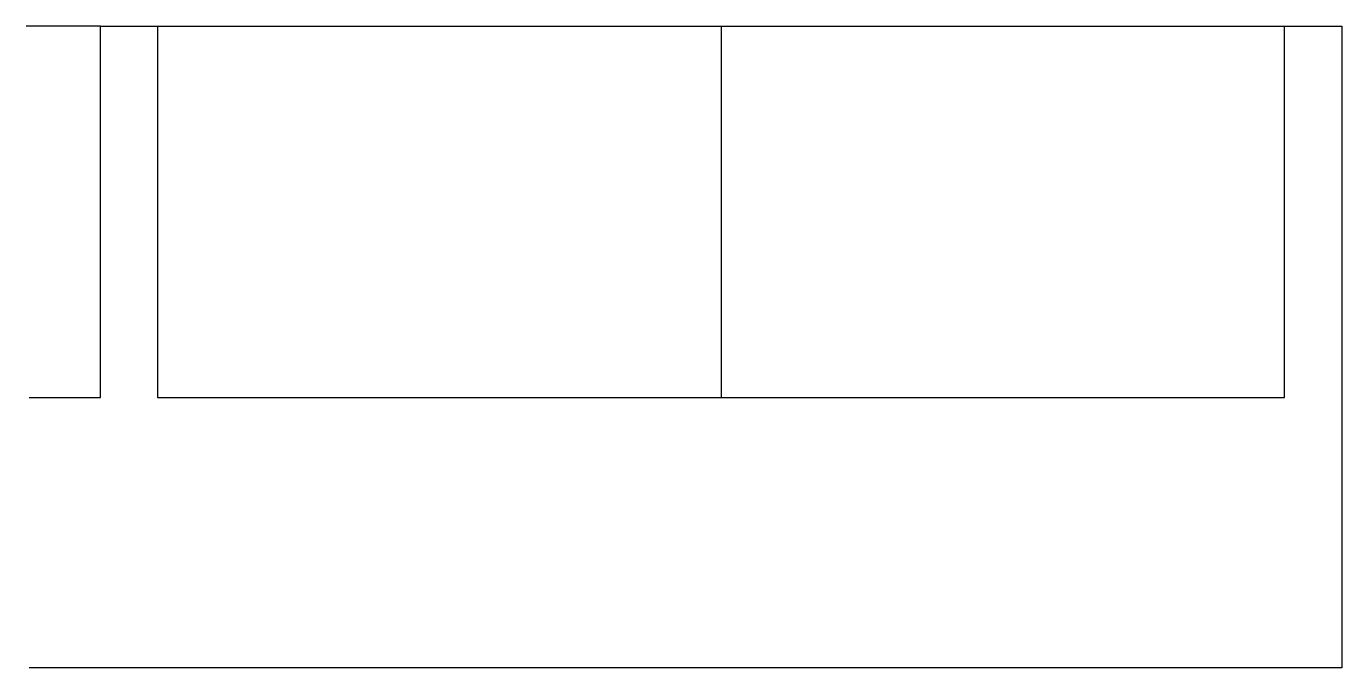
# Model space of a CAD drawing. Extents: x -1844 to 0, y 0 to 900.
import ezdxf

# ---------------------------------------------------------------- set-up
doc = ezdxf.new("R2010")
doc.units = 0
doc.header["$LTSCALE"] = 80
doc.layers.get('0').update_dxf_attribs({"linetype": 'CONTINUOUS'})

msp = doc.modelspace()

# ---------------------------------------------------------------- linework, layer by layer
at = {"color": 0}
for p, q in [((-1740, 900), (-1844.1, 900)), ((-1740, 900), (0, 900)), ((-870, 900), (-870, 379.3))]:
    msp.add_line(p, q, dxfattribs=at)
for points in [[(-1660, 900), (-1660, 379.3), (-80, 379.3), (-80, 900), (0, 900), (0, 0), (-1840, 0)], [(-1840, 379.3), (-1740, 379.3), (-1740, 900), (-1660, 900)]]:
    msp.add_lwpolyline(points, dxfattribs=at)

doc.saveas('drawing.dxf')
